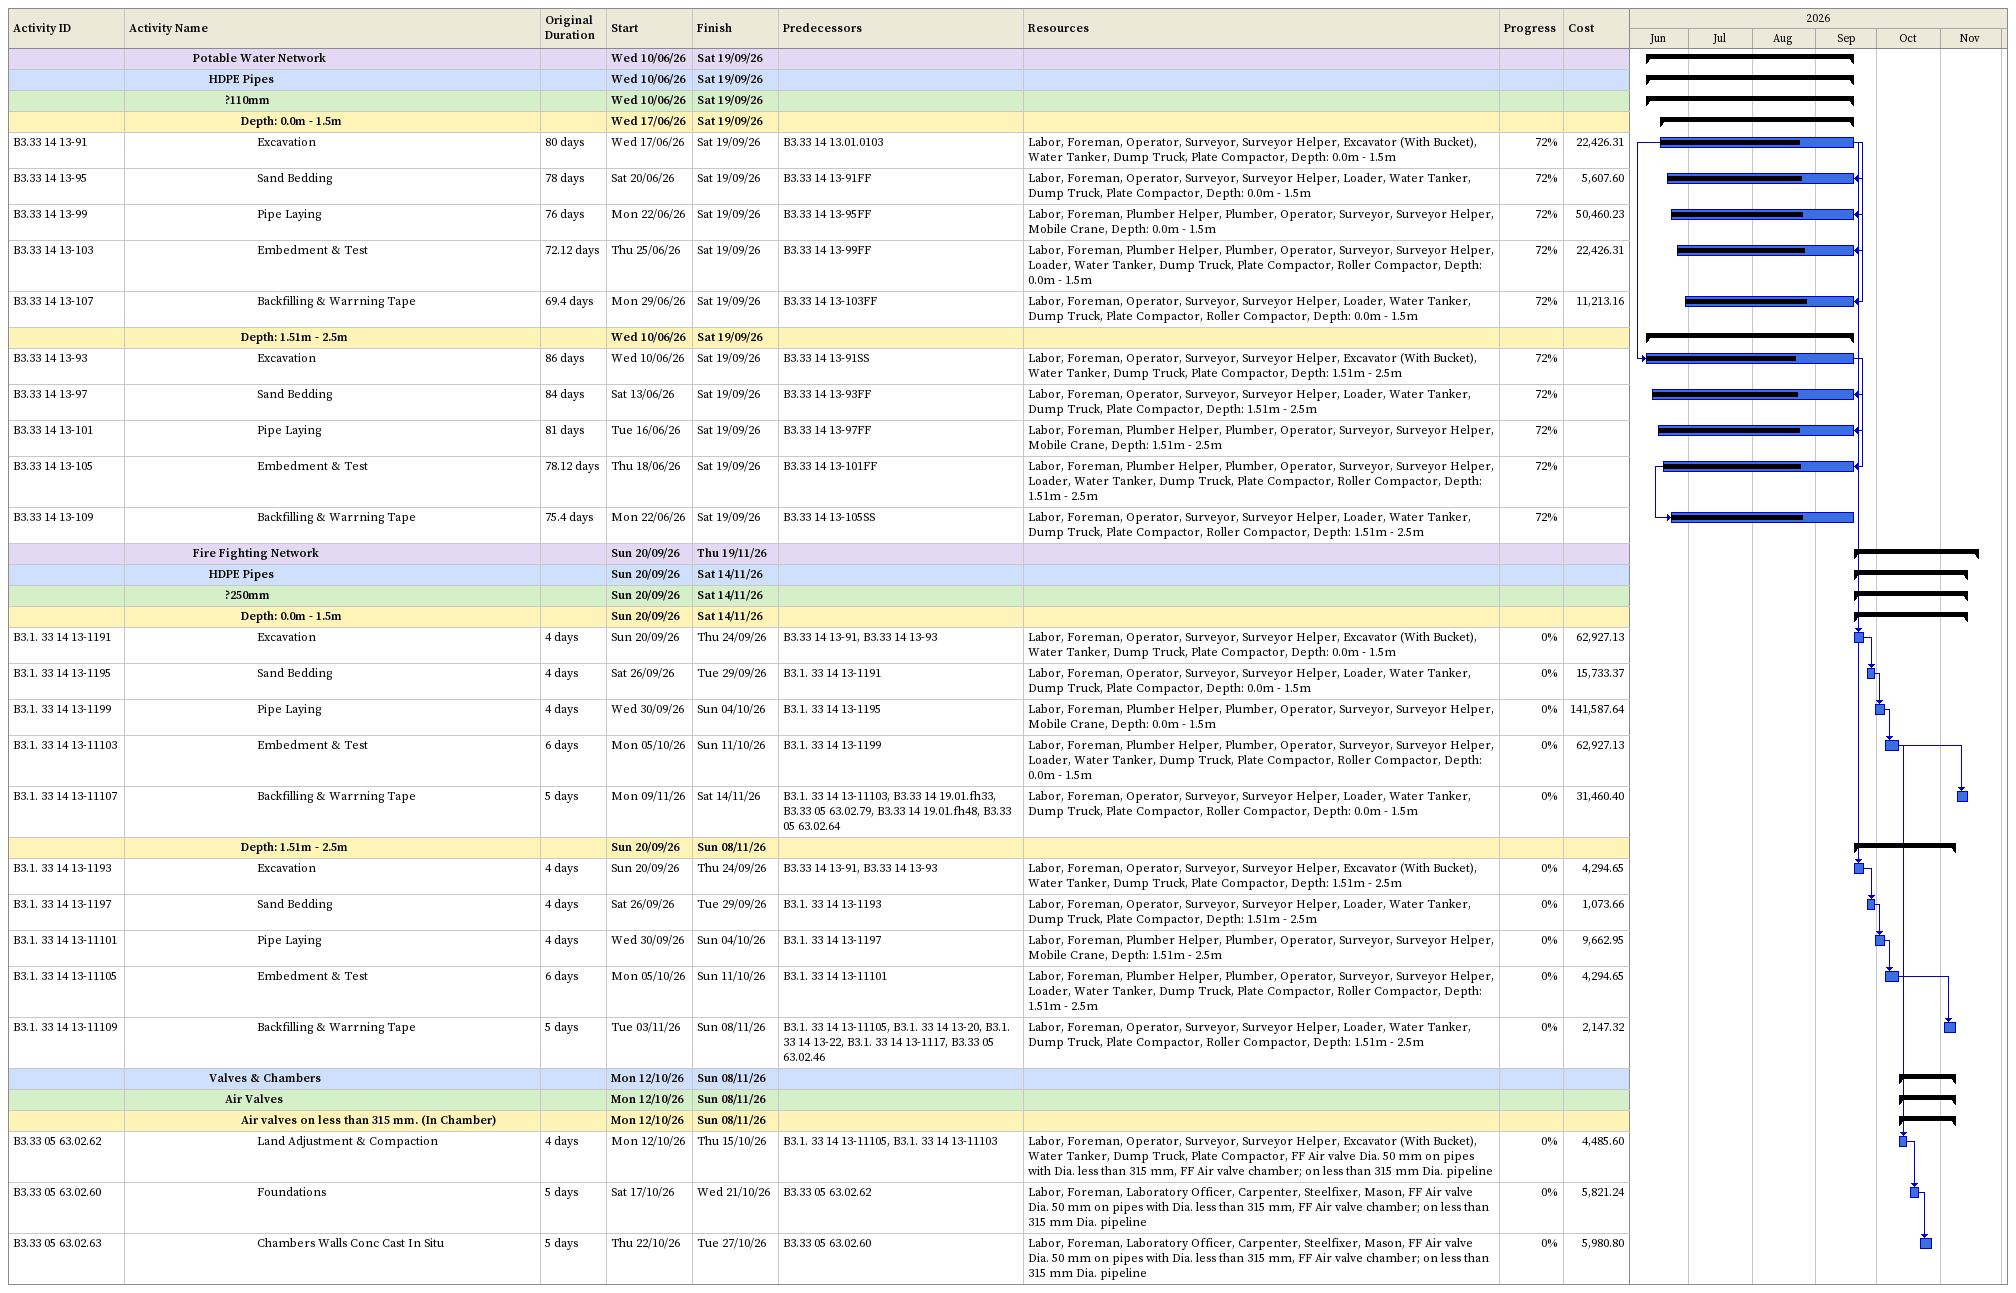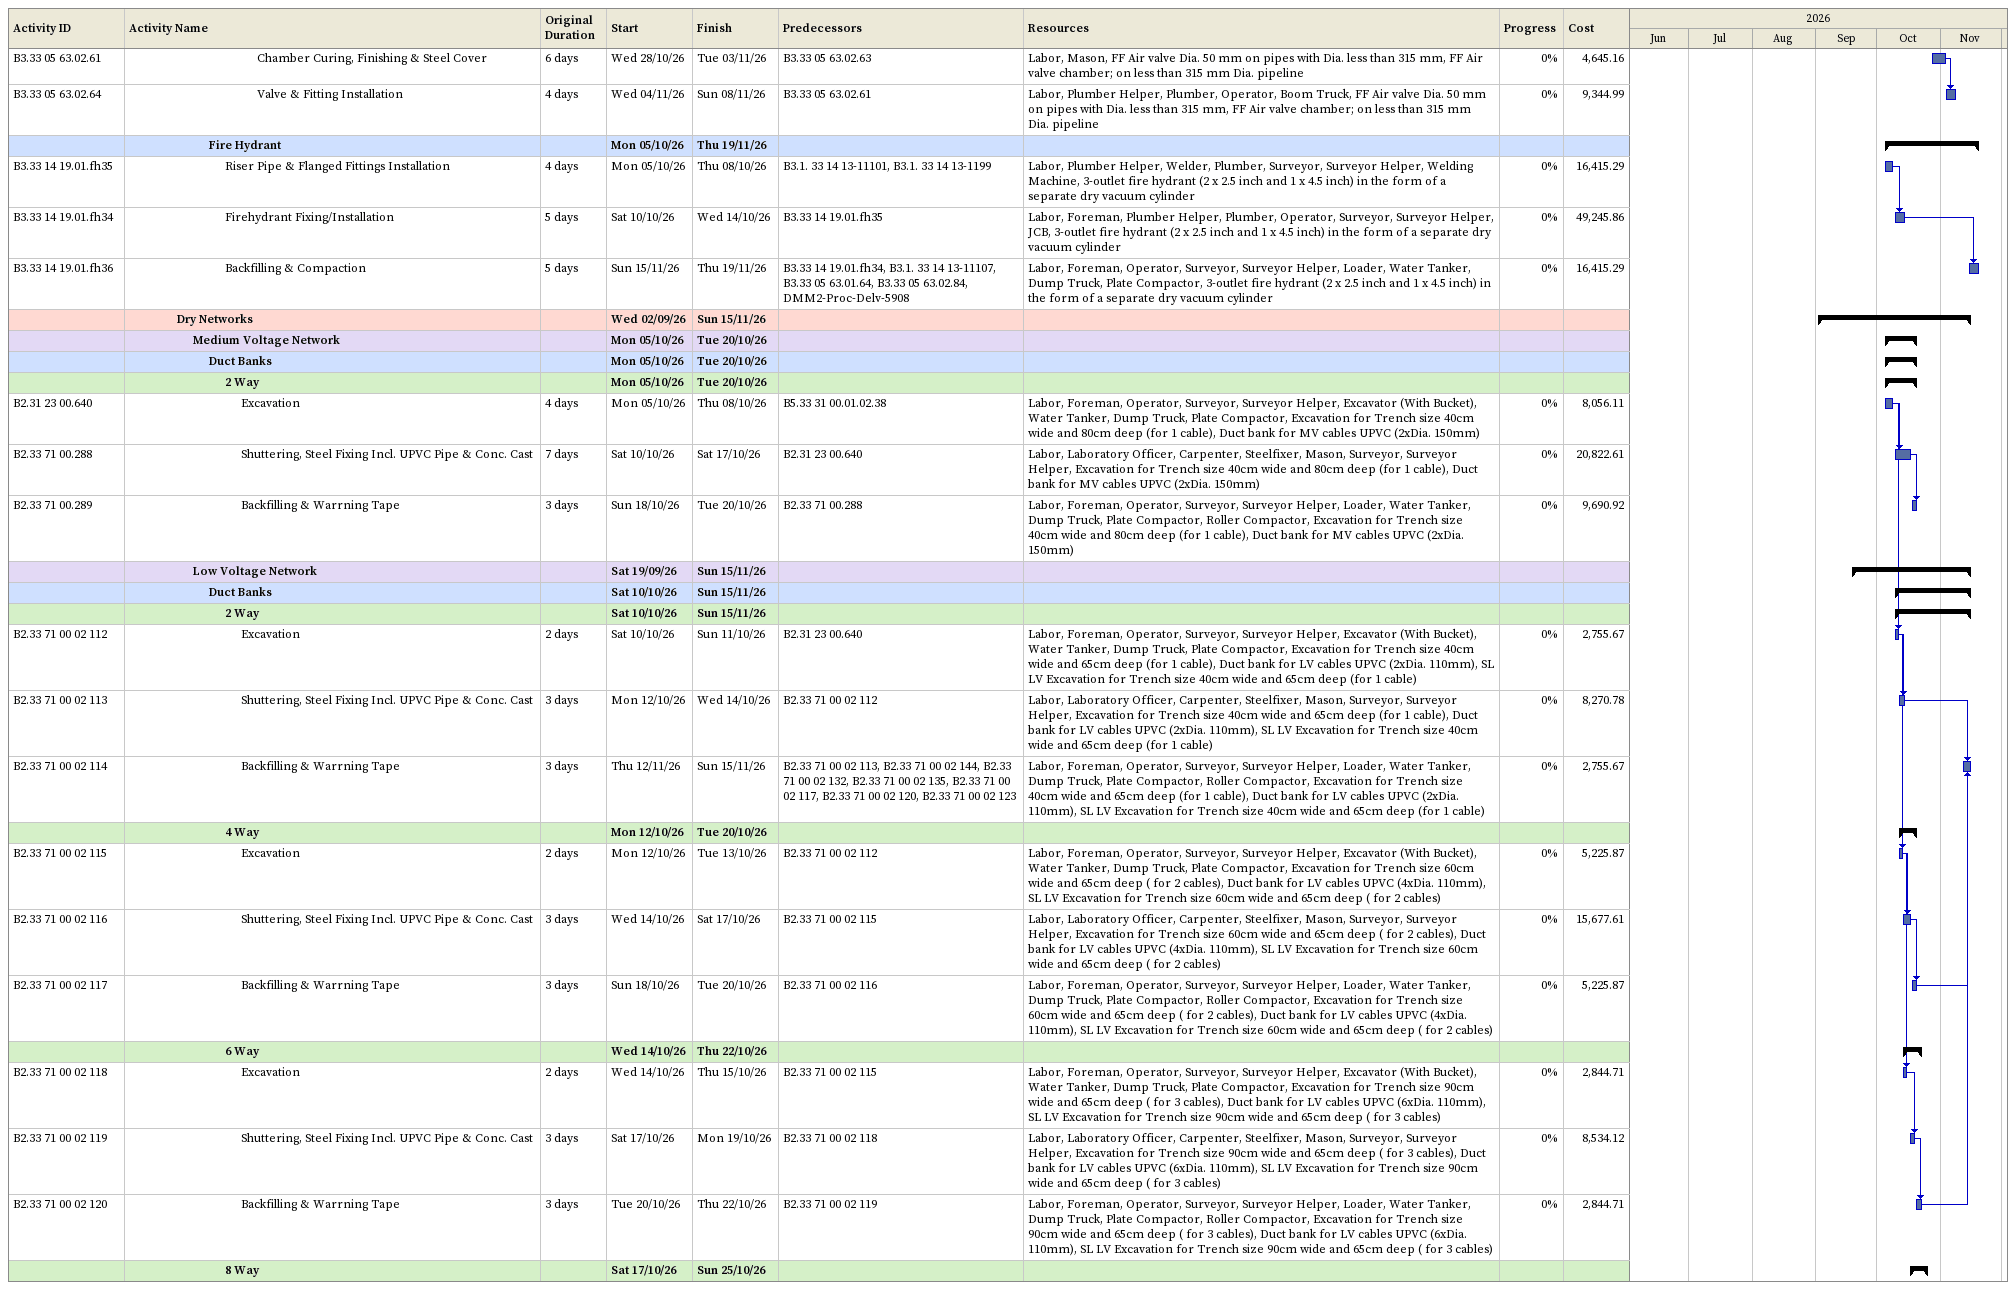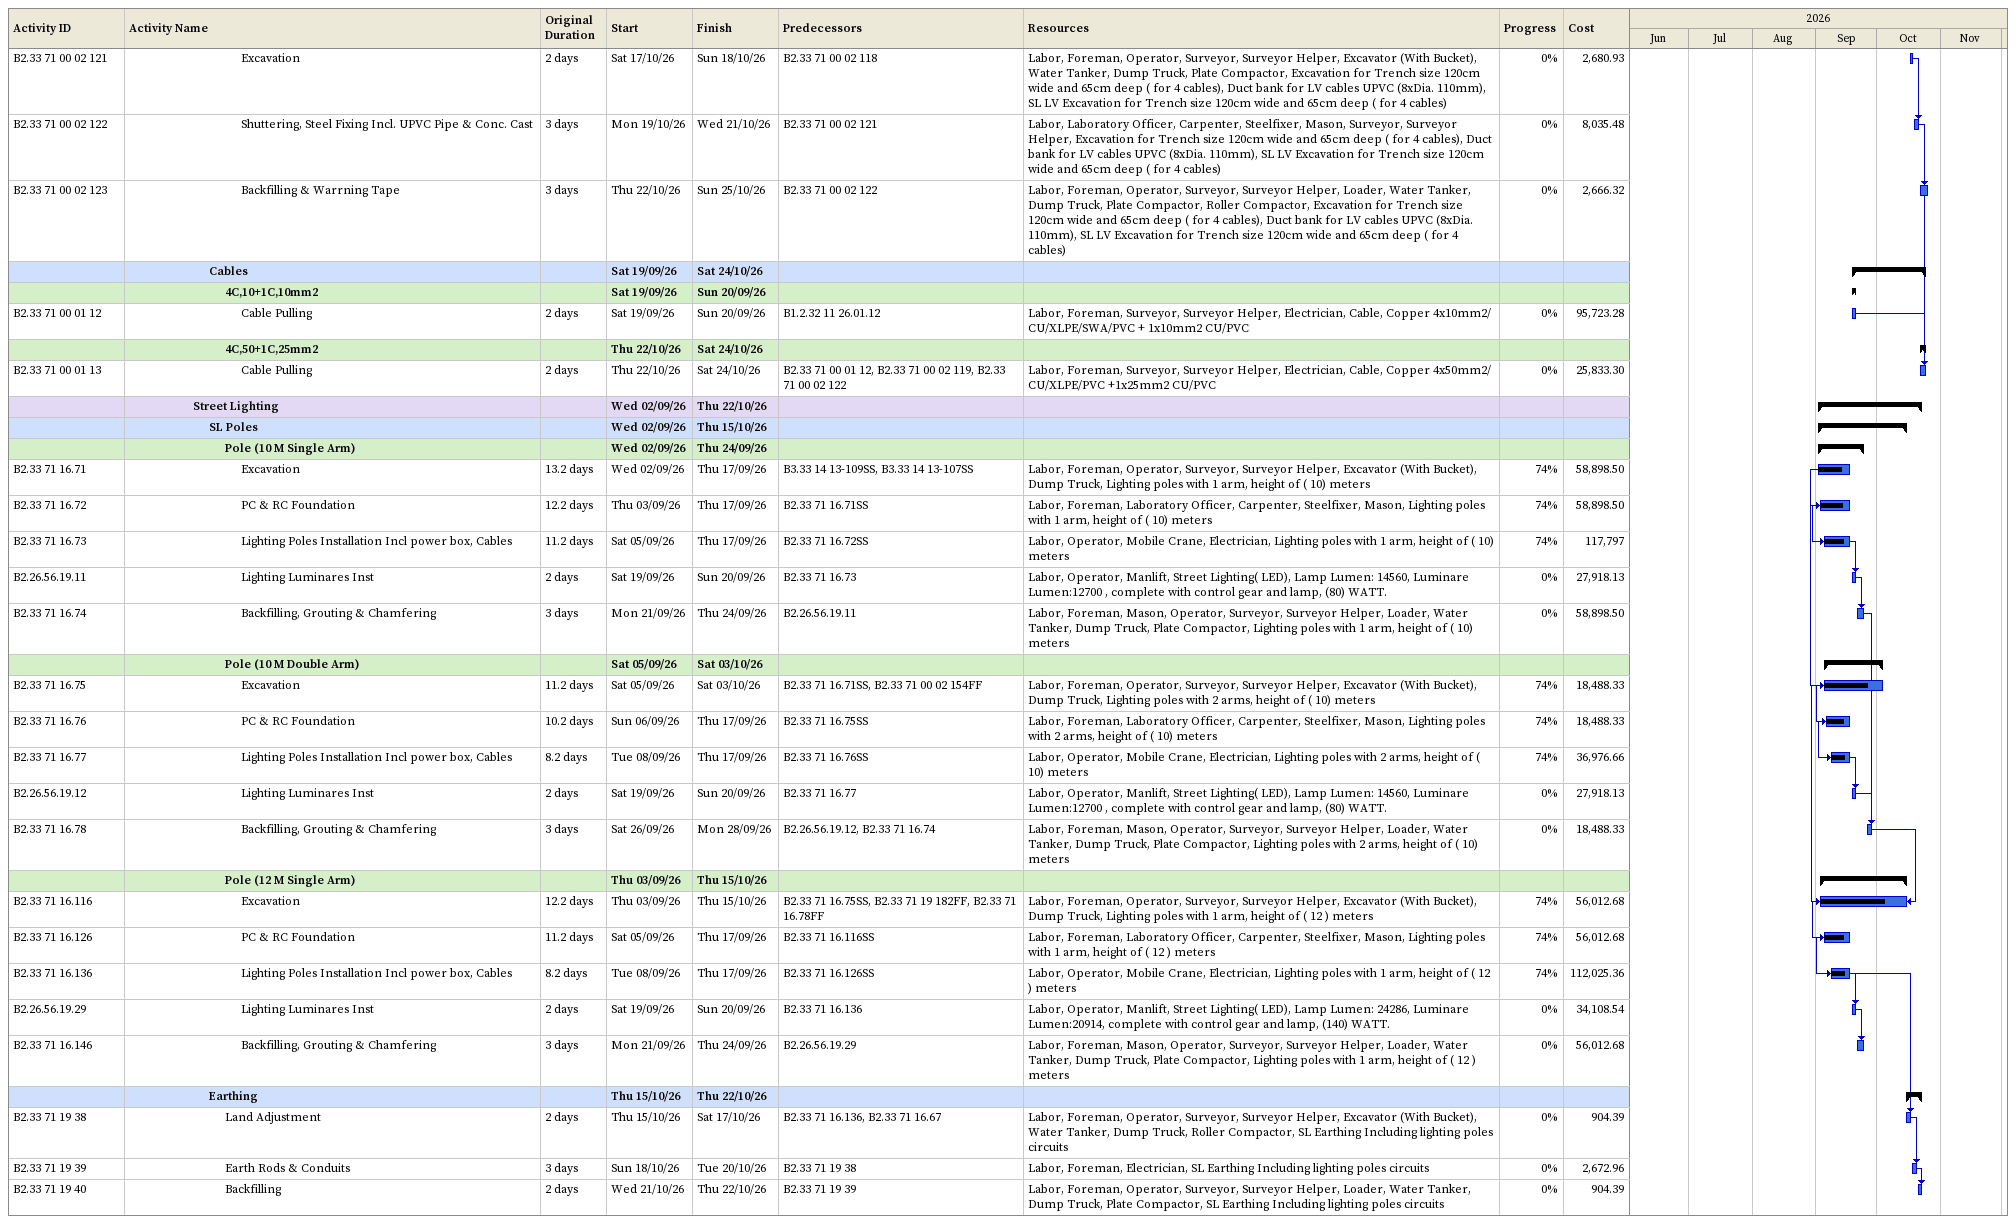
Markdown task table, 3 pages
| ID | Level | Task | Original duration | Start | Finish | Predecessors | Resources | % complete | Cost |
|---|---|---|---|---|---|---|---|---|---|
|  | 5 | **Potable Water Network** |  | 2026-06-10 | 2026-09-19 |  |  |  |  |
|  | 6 | **HDPE Pipes** |  | 2026-06-10 | 2026-09-19 |  |  |  |  |
|  | 7 | **?110mm** |  | 2026-06-10 | 2026-09-19 |  |  |  |  |
|  | 8 | **Depth: 0.0m - 1.5m** |  | 2026-06-17 | 2026-09-19 |  |  |  |  |
| B3.33 14 13-91 | 9 | Excavation | 80d | 2026-06-17 | 2026-09-19 | B3.33 14 13.01.0103 | Labor, Foreman, Operator, Surveyor, Surveyor Helper, Excavator (With Bucket), Water Tanker, Dump Truck, Plate Compactor, Depth: 0.0m - 1.5m | 72 | 22426.31 |
| B3.33 14 13-95 | 9 | Sand Bedding | 78d | 2026-06-20 | 2026-09-19 | B3.33 14 13-91FF | Labor, Foreman, Operator, Surveyor, Surveyor Helper, Loader, Water Tanker, Dump Truck, Plate Compactor, Depth: 0.0m - 1.5m | 72 | 5607.60 |
| B3.33 14 13-99 | 9 | Pipe Laying | 76d | 2026-06-22 | 2026-09-19 | B3.33 14 13-95FF | Labor, Foreman, Plumber Helper, Plumber, Operator, Surveyor, Surveyor Helper, Mobile Crane, Depth: 0.0m - 1.5m | 72 | 50460.23 |
| B3.33 14 13-103 | 9 | Embedment & Test | 72.12d | 2026-06-25 | 2026-09-19 | B3.33 14 13-99FF | Labor, Foreman, Plumber Helper, Plumber, Operator, Surveyor, Surveyor Helper, Loader, Water Tanker, Dump Truck, Plate Compactor, Roller Compactor, Depth: 0.0m - 1.5m | 72 | 22426.31 |
| B3.33 14 13-107 | 9 | Backfilling & Warrning Tape | 69.4d | 2026-06-29 | 2026-09-19 | B3.33 14 13-103FF | Labor, Foreman, Operator, Surveyor, Surveyor Helper, Loader, Water Tanker, Dump Truck, Plate Compactor, Roller Compactor, Depth: 0.0m - 1.5m | 72 | 11213.16 |
|  | 8 | **Depth: 1.51m - 2.5m** |  | 2026-06-10 | 2026-09-19 |  |  |  |  |
| B3.33 14 13-93 | 9 | Excavation | 86d | 2026-06-10 | 2026-09-19 | B3.33 14 13-91SS | Labor, Foreman, Operator, Surveyor, Surveyor Helper, Excavator (With Bucket), Water Tanker, Dump Truck, Plate Compactor, Depth: 1.51m - 2.5m | 72 |  |
| B3.33 14 13-97 | 9 | Sand Bedding | 84d | 2026-06-13 | 2026-09-19 | B3.33 14 13-93FF | Labor, Foreman, Operator, Surveyor, Surveyor Helper, Loader, Water Tanker, Dump Truck, Plate Compactor, Depth: 1.51m - 2.5m | 72 |  |
| B3.33 14 13-101 | 9 | Pipe Laying | 81d | 2026-06-16 | 2026-09-19 | B3.33 14 13-97FF | Labor, Foreman, Plumber Helper, Plumber, Operator, Surveyor, Surveyor Helper, Mobile Crane, Depth: 1.51m - 2.5m | 72 |  |
| B3.33 14 13-105 | 9 | Embedment & Test | 78.12d | 2026-06-18 | 2026-09-19 | B3.33 14 13-101FF | Labor, Foreman, Plumber Helper, Plumber, Operator, Surveyor, Surveyor Helper, Loader, Water Tanker, Dump Truck, Plate Compactor, Roller Compactor, Depth: 1.51m - 2.5m | 72 |  |
| B3.33 14 13-109 | 9 | Backfilling & Warrning Tape | 75.4d | 2026-06-22 | 2026-09-19 | B3.33 14 13-105SS | Labor, Foreman, Operator, Surveyor, Surveyor Helper, Loader, Water Tanker, Dump Truck, Plate Compactor, Roller Compactor, Depth: 1.51m - 2.5m | 72 |  |
|  | 5 | **Fire Fighting Network** |  | 2026-09-20 | 2026-11-19 |  |  |  |  |
|  | 6 | **HDPE Pipes** |  | 2026-09-20 | 2026-11-14 |  |  |  |  |
|  | 7 | **?250mm** |  | 2026-09-20 | 2026-11-14 |  |  |  |  |
|  | 8 | **Depth: 0.0m - 1.5m** |  | 2026-09-20 | 2026-11-14 |  |  |  |  |
| B3.1. 33 14 13-1191 | 9 | Excavation | 4d | 2026-09-20 | 2026-09-24 | B3.33 14 13-91, B3.33 14 13-93 | Labor, Foreman, Operator, Surveyor, Surveyor Helper, Excavator (With Bucket), Water Tanker, Dump Truck, Plate Compactor, Depth: 0.0m - 1.5m | 0 | 62927.13 |
| B3.1. 33 14 13-1195 | 9 | Sand Bedding | 4d | 2026-09-26 | 2026-09-29 | B3.1. 33 14 13-1191 | Labor, Foreman, Operator, Surveyor, Surveyor Helper, Loader, Water Tanker, Dump Truck, Plate Compactor, Depth: 0.0m - 1.5m | 0 | 15733.37 |
| B3.1. 33 14 13-1199 | 9 | Pipe Laying | 4d | 2026-09-30 | 2026-10-04 | B3.1. 33 14 13-1195 | Labor, Foreman, Plumber Helper, Plumber, Operator, Surveyor, Surveyor Helper, Mobile Crane, Depth: 0.0m - 1.5m | 0 | 141587.64 |
| B3.1. 33 14 13-11103 | 9 | Embedment & Test | 6d | 2026-10-05 | 2026-10-11 | B3.1. 33 14 13-1199 | Labor, Foreman, Plumber Helper, Plumber, Operator, Surveyor, Surveyor Helper, Loader, Water Tanker, Dump Truck, Plate Compactor, Roller Compactor, Depth: 0.0m - 1.5m | 0 | 62927.13 |
| B3.1. 33 14 13-11107 | 9 | Backfilling & Warrning Tape | 5d | 2026-11-09 | 2026-11-14 | B3.1. 33 14 13-11103, B3.33 14 19.01.fh33, B3.33 05 63.02.79, B3.33 14 19.01.fh48, B3.33 05 63.02.64 | Labor, Foreman, Operator, Surveyor, Surveyor Helper, Loader, Water Tanker, Dump Truck, Plate Compactor, Roller Compactor, Depth: 0.0m - 1.5m | 0 | 31460.40 |
|  | 8 | **Depth: 1.51m - 2.5m** |  | 2026-09-20 | 2026-11-08 |  |  |  |  |
| B3.1. 33 14 13-1193 | 9 | Excavation | 4d | 2026-09-20 | 2026-09-24 | B3.33 14 13-91, B3.33 14 13-93 | Labor, Foreman, Operator, Surveyor, Surveyor Helper, Excavator (With Bucket), Water Tanker, Dump Truck, Plate Compactor, Depth: 1.51m - 2.5m | 0 | 4294.65 |
| B3.1. 33 14 13-1197 | 9 | Sand Bedding | 4d | 2026-09-26 | 2026-09-29 | B3.1. 33 14 13-1193 | Labor, Foreman, Operator, Surveyor, Surveyor Helper, Loader, Water Tanker, Dump Truck, Plate Compactor, Depth: 1.51m - 2.5m | 0 | 1073.66 |
| B3.1. 33 14 13-11101 | 9 | Pipe Laying | 4d | 2026-09-30 | 2026-10-04 | B3.1. 33 14 13-1197 | Labor, Foreman, Plumber Helper, Plumber, Operator, Surveyor, Surveyor Helper, Mobile Crane, Depth: 1.51m - 2.5m | 0 | 9662.95 |
| B3.1. 33 14 13-11105 | 9 | Embedment & Test | 6d | 2026-10-05 | 2026-10-11 | B3.1. 33 14 13-11101 | Labor, Foreman, Plumber Helper, Plumber, Operator, Surveyor, Surveyor Helper, Loader, Water Tanker, Dump Truck, Plate Compactor, Roller Compactor, Depth: 1.51m - 2.5m | 0 | 4294.65 |
| B3.1. 33 14 13-11109 | 9 | Backfilling & Warrning Tape | 5d | 2026-11-03 | 2026-11-08 | B3.1. 33 14 13-11105, B3.1. 33 14 13-20, B3.1. 33 14 13-22, B3.1. 33 14 13-1117, B3.33 05 63.02.46 | Labor, Foreman, Operator, Surveyor, Surveyor Helper, Loader, Water Tanker, Dump Truck, Plate Compactor, Roller Compactor, Depth: 1.51m - 2.5m | 0 | 2147.32 |
|  | 6 | **Valves & Chambers** |  | 2026-10-12 | 2026-11-08 |  |  |  |  |
|  | 7 | **Air Valves** |  | 2026-10-12 | 2026-11-08 |  |  |  |  |
|  | 8 | **Air valves on less than 315 mm. (In Chamber)** |  | 2026-10-12 | 2026-11-08 |  |  |  |  |
| B3.33 05 63.02.62 | 9 | Land Adjustment & Compaction | 4d | 2026-10-12 | 2026-10-15 | B3.1. 33 14 13-11105, B3.1. 33 14 13-11103 | Labor, Foreman, Operator, Surveyor, Surveyor Helper, Excavator (With Bucket), Water Tanker, Dump Truck, Plate Compactor, FF Air valve Dia. 50 mm on pipes with Dia. less than 315 mm, FF Air valve chamber; on less than 315 mm Dia. pipeline | 0 | 4485.60 |
| B3.33 05 63.02.60 | 9 | Foundations | 5d | 2026-10-17 | 2026-10-21 | B3.33 05 63.02.62 | Labor, Foreman, Laboratory Officer, Carpenter, Steelfixer, Mason, FF Air valve Dia. 50 mm on pipes with Dia. less than 315 mm, FF Air valve chamber; on less than 315 mm Dia. pipeline | 0 | 5821.24 |
| B3.33 05 63.02.63 | 9 | Chambers Walls Conc Cast In Situ | 5d | 2026-10-22 | 2026-10-27 | B3.33 05 63.02.60 | Labor, Foreman, Laboratory Officer, Carpenter, Steelfixer, Mason, FF Air valve Dia. 50 mm on pipes with Dia. less than 315 mm, FF Air valve chamber; on less than 315 mm Dia. pipeline | 0 | 5980.80 |
| B3.33 05 63.02.61 | 9 | Chamber Curing, Finishing & Steel Cover | 6d | 2026-10-28 | 2026-11-03 | B3.33 05 63.02.63 | Labor, Mason, FF Air valve Dia. 50 mm on pipes with Dia. less than 315 mm, FF Air valve chamber; on less than 315 mm Dia. pipeline | 0 | 4645.16 |
| B3.33 05 63.02.64 | 9 | Valve & Fitting Installation | 4d | 2026-11-04 | 2026-11-08 | B3.33 05 63.02.61 | Labor, Plumber Helper, Plumber, Operator, Boom Truck, FF Air valve Dia. 50 mm on pipes with Dia. less than 315 mm, FF Air valve chamber; on less than 315 mm Dia. pipeline | 0 | 9344.99 |
|  | 6 | **Fire Hydrant** |  | 2026-10-05 | 2026-11-19 |  |  |  |  |
| B3.33 14 19.01.fh35 | 7 | Riser Pipe & Flanged Fittings Installation | 4d | 2026-10-05 | 2026-10-08 | B3.1. 33 14 13-11101, B3.1. 33 14 13-1199 | Labor, Plumber Helper, Welder, Plumber, Surveyor, Surveyor Helper, Welding Machine, 3-outlet fire hydrant (2 x 2.5 inch and 1 x 4.5 inch) in the form of a separate dry vacuum cylinder | 0 | 16415.29 |
| B3.33 14 19.01.fh34 | 7 | Firehydrant Fixing/Installation | 5d | 2026-10-10 | 2026-10-14 | B3.33 14 19.01.fh35 | Labor, Foreman, Plumber Helper, Plumber, Operator, Surveyor, Surveyor Helper, JCB, 3-outlet fire hydrant (2 x 2.5 inch and 1 x 4.5 inch) in the form of a separate dry vacuum cylinder | 0 | 49245.86 |
| B3.33 14 19.01.fh36 | 7 | Backfilling & Compaction | 5d | 2026-11-15 | 2026-11-19 | B3.33 14 19.01.fh34, B3.1. 33 14 13-11107, B3.33 05 63.01.64, B3.33 05 63.02.84, DMM2-Proc-Delv-5908 | Labor, Foreman, Operator, Surveyor, Surveyor Helper, Loader, Water Tanker, Dump Truck, Plate Compactor, 3-outlet fire hydrant (2 x 2.5 inch and 1 x 4.5 inch) in the form of a separate dry vacuum cylinder | 0 | 16415.29 |
|  | 4 | **Dry Networks** |  | 2026-09-02 | 2026-11-15 |  |  |  |  |
|  | 5 | **Medium Voltage Network** |  | 2026-10-05 | 2026-10-20 |  |  |  |  |
|  | 6 | **Duct Banks** |  | 2026-10-05 | 2026-10-20 |  |  |  |  |
|  | 7 | **2 Way** |  | 2026-10-05 | 2026-10-20 |  |  |  |  |
| B2.31 23 00.640 | 8 | Excavation | 4d | 2026-10-05 | 2026-10-08 | B5.33 31 00.01.02.38 | Labor, Foreman, Operator, Surveyor, Surveyor Helper, Excavator (With Bucket), Water Tanker, Dump Truck, Plate Compactor, Excavation for Trench size 40cm wide and 80cm deep (for 1 cable), Duct bank for MV cables UPVC (2xDia. 150mm) | 0 | 8056.11 |
| B2.33 71 00.288 | 8 | Shuttering, Steel Fixing Incl. UPVC Pipe & Conc. Cast | 7d | 2026-10-10 | 2026-10-17 | B2.31 23 00.640 | Labor, Laboratory Officer, Carpenter, Steelfixer, Mason, Surveyor, Surveyor Helper, Excavation for Trench size 40cm wide and 80cm deep (for 1 cable), Duct bank for MV cables UPVC (2xDia. 150mm) | 0 | 20822.61 |
| B2.33 71 00.289 | 8 | Backfilling & Warrning Tape | 3d | 2026-10-18 | 2026-10-20 | B2.33 71 00.288 | Labor, Foreman, Operator, Surveyor, Surveyor Helper, Loader, Water Tanker, Dump Truck, Plate Compactor, Roller Compactor, Excavation for Trench size 40cm wide and 80cm deep (for 1 cable), Duct bank for MV cables UPVC (2xDia. 150mm) | 0 | 9690.92 |
|  | 5 | **Low Voltage Network** |  | 2026-09-19 | 2026-11-15 |  |  |  |  |
|  | 6 | **Duct Banks** |  | 2026-10-10 | 2026-11-15 |  |  |  |  |
|  | 7 | **2 Way** |  | 2026-10-10 | 2026-11-15 |  |  |  |  |
| B2.33 71 00 02 112 | 8 | Excavation | 2d | 2026-10-10 | 2026-10-11 | B2.31 23 00.640 | Labor, Foreman, Operator, Surveyor, Surveyor Helper, Excavator (With Bucket), Water Tanker, Dump Truck, Plate Compactor, Excavation for Trench size 40cm wide and 65cm deep (for 1 cable), Duct bank for LV cables UPVC (2xDia. 110mm), SL LV Excavation for Trench size 40cm wide and 65cm deep (for 1 cable) | 0 | 2755.67 |
| B2.33 71 00 02 113 | 8 | Shuttering, Steel Fixing Incl. UPVC Pipe & Conc. Cast | 3d | 2026-10-12 | 2026-10-14 | B2.33 71 00 02 112 | Labor, Laboratory Officer, Carpenter, Steelfixer, Mason, Surveyor, Surveyor Helper, Excavation for Trench size 40cm wide and 65cm deep (for 1 cable), Duct bank for LV cables UPVC (2xDia. 110mm), SL LV Excavation for Trench size 40cm wide and 65cm deep (for 1 cable) | 0 | 8270.78 |
| B2.33 71 00 02 114 | 8 | Backfilling & Warrning Tape | 3d | 2026-11-12 | 2026-11-15 | B2.33 71 00 02 113, B2.33 71 00 02 144, B2.33 71 00 02 132, B2.33 71 00 02 135, B2.33 71 00 02 117, B2.33 71 00 02 120, B2.33 71 00 02 123 | Labor, Foreman, Operator, Surveyor, Surveyor Helper, Loader, Water Tanker, Dump Truck, Plate Compactor, Roller Compactor, Excavation for Trench size 40cm wide and 65cm deep (for 1 cable), Duct bank for LV cables UPVC (2xDia. 110mm), SL LV Excavation for Trench size 40cm wide and 65cm deep (for 1 cable) | 0 | 2755.67 |
|  | 7 | **4 Way** |  | 2026-10-12 | 2026-10-20 |  |  |  |  |
| B2.33 71 00 02 115 | 8 | Excavation | 2d | 2026-10-12 | 2026-10-13 | B2.33 71 00 02 112 | Labor, Foreman, Operator, Surveyor, Surveyor Helper, Excavator (With Bucket), Water Tanker, Dump Truck, Plate Compactor, Excavation for Trench size 60cm wide and 65cm deep ( for 2 cables), Duct bank for LV cables UPVC (4xDia. 110mm), SL LV Excavation for Trench size 60cm wide and 65cm deep ( for 2 cables) | 0 | 5225.87 |
| B2.33 71 00 02 116 | 8 | Shuttering, Steel Fixing Incl. UPVC Pipe & Conc. Cast | 3d | 2026-10-14 | 2026-10-17 | B2.33 71 00 02 115 | Labor, Laboratory Officer, Carpenter, Steelfixer, Mason, Surveyor, Surveyor Helper, Excavation for Trench size 60cm wide and 65cm deep ( for 2 cables), Duct bank for LV cables UPVC (4xDia. 110mm), SL LV Excavation for Trench size 60cm wide and 65cm deep ( for 2 cables) | 0 | 15677.61 |
| B2.33 71 00 02 117 | 8 | Backfilling & Warrning Tape | 3d | 2026-10-18 | 2026-10-20 | B2.33 71 00 02 116 | Labor, Foreman, Operator, Surveyor, Surveyor Helper, Loader, Water Tanker, Dump Truck, Plate Compactor, Roller Compactor, Excavation for Trench size 60cm wide and 65cm deep ( for 2 cables), Duct bank for LV cables UPVC (4xDia. 110mm), SL LV Excavation for Trench size 60cm wide and 65cm deep ( for 2 cables) | 0 | 5225.87 |
|  | 7 | **6 Way** |  | 2026-10-14 | 2026-10-22 |  |  |  |  |
| B2.33 71 00 02 118 | 8 | Excavation | 2d | 2026-10-14 | 2026-10-15 | B2.33 71 00 02 115 | Labor, Foreman, Operator, Surveyor, Surveyor Helper, Excavator (With Bucket), Water Tanker, Dump Truck, Plate Compactor, Excavation for Trench size 90cm wide and 65cm deep ( for 3 cables), Duct bank for LV cables UPVC (6xDia. 110mm), SL LV Excavation for Trench size 90cm wide and 65cm deep ( for 3 cables) | 0 | 2844.71 |
| B2.33 71 00 02 119 | 8 | Shuttering, Steel Fixing Incl. UPVC Pipe & Conc. Cast | 3d | 2026-10-17 | 2026-10-19 | B2.33 71 00 02 118 | Labor, Laboratory Officer, Carpenter, Steelfixer, Mason, Surveyor, Surveyor Helper, Excavation for Trench size 90cm wide and 65cm deep ( for 3 cables), Duct bank for LV cables UPVC (6xDia. 110mm), SL LV Excavation for Trench size 90cm wide and 65cm deep ( for 3 cables) | 0 | 8534.12 |
| B2.33 71 00 02 120 | 8 | Backfilling & Warrning Tape | 3d | 2026-10-20 | 2026-10-22 | B2.33 71 00 02 119 | Labor, Foreman, Operator, Surveyor, Surveyor Helper, Loader, Water Tanker, Dump Truck, Plate Compactor, Roller Compactor, Excavation for Trench size 90cm wide and 65cm deep ( for 3 cables), Duct bank for LV cables UPVC (6xDia. 110mm), SL LV Excavation for Trench size 90cm wide and 65cm deep ( for 3 cables) | 0 | 2844.71 |
|  | 7 | **8 Way** |  | 2026-10-17 | 2026-10-25 |  |  |  |  |
| B2.33 71 00 02 121 | 8 | Excavation | 2d | 2026-10-17 | 2026-10-18 | B2.33 71 00 02 118 | Labor, Foreman, Operator, Surveyor, Surveyor Helper, Excavator (With Bucket), Water Tanker, Dump Truck, Plate Compactor, Excavation for Trench size 120cm wide and 65cm deep ( for 4 cables), Duct bank for LV cables UPVC (8xDia. 110mm), SL LV Excavation for Trench size 120cm wide and 65cm deep ( for 4 cables) | 0 | 2680.93 |
| B2.33 71 00 02 122 | 8 | Shuttering, Steel Fixing Incl. UPVC Pipe & Conc. Cast | 3d | 2026-10-19 | 2026-10-21 | B2.33 71 00 02 121 | Labor, Laboratory Officer, Carpenter, Steelfixer, Mason, Surveyor, Surveyor Helper, Excavation for Trench size 120cm wide and 65cm deep ( for 4 cables), Duct bank for LV cables UPVC (8xDia. 110mm), SL LV Excavation for Trench size 120cm wide and 65cm deep ( for 4 cables) | 0 | 8035.48 |
| B2.33 71 00 02 123 | 8 | Backfilling & Warrning Tape | 3d | 2026-10-22 | 2026-10-25 | B2.33 71 00 02 122 | Labor, Foreman, Operator, Surveyor, Surveyor Helper, Loader, Water Tanker, Dump Truck, Plate Compactor, Roller Compactor, Excavation for Trench size 120cm wide and 65cm deep ( for 4 cables), Duct bank for LV cables UPVC (8xDia. 110mm), SL LV Excavation for Trench size 120cm wide and 65cm deep ( for 4 cables) | 0 | 2666.32 |
|  | 6 | **Cables** |  | 2026-09-19 | 2026-10-24 |  |  |  |  |
|  | 7 | **4C,10+1C,10mm2** |  | 2026-09-19 | 2026-09-20 |  |  |  |  |
| B2.33 71 00 01 12 | 8 | Cable Pulling | 2d | 2026-09-19 | 2026-09-20 | B1.2.32 11 26.01.12 | Labor, Foreman, Surveyor, Surveyor Helper, Electrician, Cable, Copper 4x10mm2/ CU/XLPE/SWA/PVC + 1x10mm2 CU/PVC | 0 | 95723.28 |
|  | 7 | **4C,50+1C,25mm2** |  | 2026-10-22 | 2026-10-24 |  |  |  |  |
| B2.33 71 00 01 13 | 8 | Cable Pulling | 2d | 2026-10-22 | 2026-10-24 | B2.33 71 00 01 12, B2.33 71 00 02 119, B2.33 71 00 02 122 | Labor, Foreman, Surveyor, Surveyor Helper, Electrician, Cable, Copper 4x50mm2/ CU/XLPE/PVC +1x25mm2 CU/PVC | 0 | 25833.30 |
|  | 5 | **Street Lighting** |  | 2026-09-02 | 2026-10-22 |  |  |  |  |
|  | 6 | **SL Poles** |  | 2026-09-02 | 2026-10-15 |  |  |  |  |
|  | 7 | **Pole (10 M Single Arm)** |  | 2026-09-02 | 2026-09-24 |  |  |  |  |
| B2.33 71 16.71 | 8 | Excavation | 13.2d | 2026-09-02 | 2026-09-17 | B3.33 14 13-109SS, B3.33 14 13-107SS | Labor, Foreman, Operator, Surveyor, Surveyor Helper, Excavator (With Bucket), Dump Truck, Lighting poles with 1 arm, height of ( 10) meters | 74 | 58898.50 |
| B2.33 71 16.72 | 8 | PC & RC Foundation | 12.2d | 2026-09-03 | 2026-09-17 | B2.33 71 16.71SS | Labor, Foreman, Laboratory Officer, Carpenter, Steelfixer, Mason, Lighting poles with 1 arm, height of ( 10) meters | 74 | 58898.50 |
| B2.33 71 16.73 | 8 | Lighting Poles Installation Incl power box, Cables | 11.2d | 2026-09-05 | 2026-09-17 | B2.33 71 16.72SS | Labor, Operator, Mobile Crane, Electrician, Lighting poles with 1 arm, height of ( 10) meters | 74 | 117797 |
| B2.26.56.19.11 | 8 | Lighting Luminares Inst | 2d | 2026-09-19 | 2026-09-20 | B2.33 71 16.73 | Labor, Operator, Manlift, Street Lighting( LED), Lamp Lumen: 14560, Luminare Lumen:12700 , complete with control gear and lamp, (80) WATT. | 0 | 27918.13 |
| B2.33 71 16.74 | 8 | Backfilling, Grouting & Chamfering | 3d | 2026-09-21 | 2026-09-24 | B2.26.56.19.11 | Labor, Foreman, Mason, Operator, Surveyor, Surveyor Helper, Loader, Water Tanker, Dump Truck, Plate Compactor, Lighting poles with 1 arm, height of ( 10) meters | 0 | 58898.50 |
|  | 7 | **Pole (10 M Double Arm)** |  | 2026-09-05 | 2026-10-03 |  |  |  |  |
| B2.33 71 16.75 | 8 | Excavation | 11.2d | 2026-09-05 | 2026-10-03 | B2.33 71 16.71SS, B2.33 71 00 02 154FF | Labor, Foreman, Operator, Surveyor, Surveyor Helper, Excavator (With Bucket), Dump Truck, Lighting poles with 2 arms, height of ( 10) meters | 74 | 18488.33 |
| B2.33 71 16.76 | 8 | PC & RC Foundation | 10.2d | 2026-09-06 | 2026-09-17 | B2.33 71 16.75SS | Labor, Foreman, Laboratory Officer, Carpenter, Steelfixer, Mason, Lighting poles with 2 arms, height of ( 10) meters | 74 | 18488.33 |
| B2.33 71 16.77 | 8 | Lighting Poles Installation Incl power box, Cables | 8.2d | 2026-09-08 | 2026-09-17 | B2.33 71 16.76SS | Labor, Operator, Mobile Crane, Electrician, Lighting poles with 2 arms, height of ( 10) meters | 74 | 36976.66 |
| B2.26.56.19.12 | 8 | Lighting Luminares Inst | 2d | 2026-09-19 | 2026-09-20 | B2.33 71 16.77 | Labor, Operator, Manlift, Street Lighting( LED), Lamp Lumen: 14560, Luminare Lumen:12700 , complete with control gear and lamp, (80) WATT. | 0 | 27918.13 |
| B2.33 71 16.78 | 8 | Backfilling, Grouting & Chamfering | 3d | 2026-09-26 | 2026-09-28 | B2.26.56.19.12, B2.33 71 16.74 | Labor, Foreman, Mason, Operator, Surveyor, Surveyor Helper, Loader, Water Tanker, Dump Truck, Plate Compactor, Lighting poles with 2 arms, height of ( 10) meters | 0 | 18488.33 |
|  | 7 | **Pole (12 M Single Arm)** |  | 2026-09-03 | 2026-10-15 |  |  |  |  |
| B2.33 71 16.116 | 8 | Excavation | 12.2d | 2026-09-03 | 2026-10-15 | B2.33 71 16.75SS, B2.33 71 19 182FF, B2.33 71 16.78FF | Labor, Foreman, Operator, Surveyor, Surveyor Helper, Excavator (With Bucket), Dump Truck, Lighting poles with 1 arm, height of ( 12 ) meters | 74 | 56012.68 |
| B2.33 71 16.126 | 8 | PC & RC Foundation | 11.2d | 2026-09-05 | 2026-09-17 | B2.33 71 16.116SS | Labor, Foreman, Laboratory Officer, Carpenter, Steelfixer, Mason, Lighting poles with 1 arm, height of ( 12 ) meters | 74 | 56012.68 |
| B2.33 71 16.136 | 8 | Lighting Poles Installation Incl power box, Cables | 8.2d | 2026-09-08 | 2026-09-17 | B2.33 71 16.126SS | Labor, Operator, Mobile Crane, Electrician, Lighting poles with 1 arm, height of ( 12 ) meters | 74 | 112025.36 |
| B2.26.56.19.29 | 8 | Lighting Luminares Inst | 2d | 2026-09-19 | 2026-09-20 | B2.33 71 16.136 | Labor, Operator, Manlift, Street Lighting( LED), Lamp Lumen: 24286, Luminare Lumen:20914, complete with control gear and lamp, (140) WATT. | 0 | 34108.54 |
| B2.33 71 16.146 | 8 | Backfilling, Grouting & Chamfering | 3d | 2026-09-21 | 2026-09-24 | B2.26.56.19.29 | Labor, Foreman, Mason, Operator, Surveyor, Surveyor Helper, Loader, Water Tanker, Dump Truck, Plate Compactor, Lighting poles with 1 arm, height of ( 12 ) meters | 0 | 56012.68 |
|  | 6 | **Earthing** |  | 2026-10-15 | 2026-10-22 |  |  |  |  |
| B2.33 71 19 38 | 7 | Land Adjustment | 2d | 2026-10-15 | 2026-10-17 | B2.33 71 16.136, B2.33 71 16.67 | Labor, Foreman, Operator, Surveyor, Surveyor Helper, Excavator (With Bucket), Water Tanker, Dump Truck, Roller Compactor, SL Earthing Including lighting poles circuits | 0 | 904.39 |
| B2.33 71 19 39 | 7 | Earth Rods & Conduits | 3d | 2026-10-18 | 2026-10-20 | B2.33 71 19 38 | Labor, Foreman, Electrician, SL Earthing Including lighting poles circuits | 0 | 2672.96 |
| B2.33 71 19 40 | 7 | Backfilling | 2d | 2026-10-21 | 2026-10-22 | B2.33 71 19 39 | Labor, Foreman, Operator, Surveyor, Surveyor Helper, Loader, Water Tanker, Dump Truck, Plate Compactor, SL Earthing Including lighting poles circuits | 0 | 904.39 |
